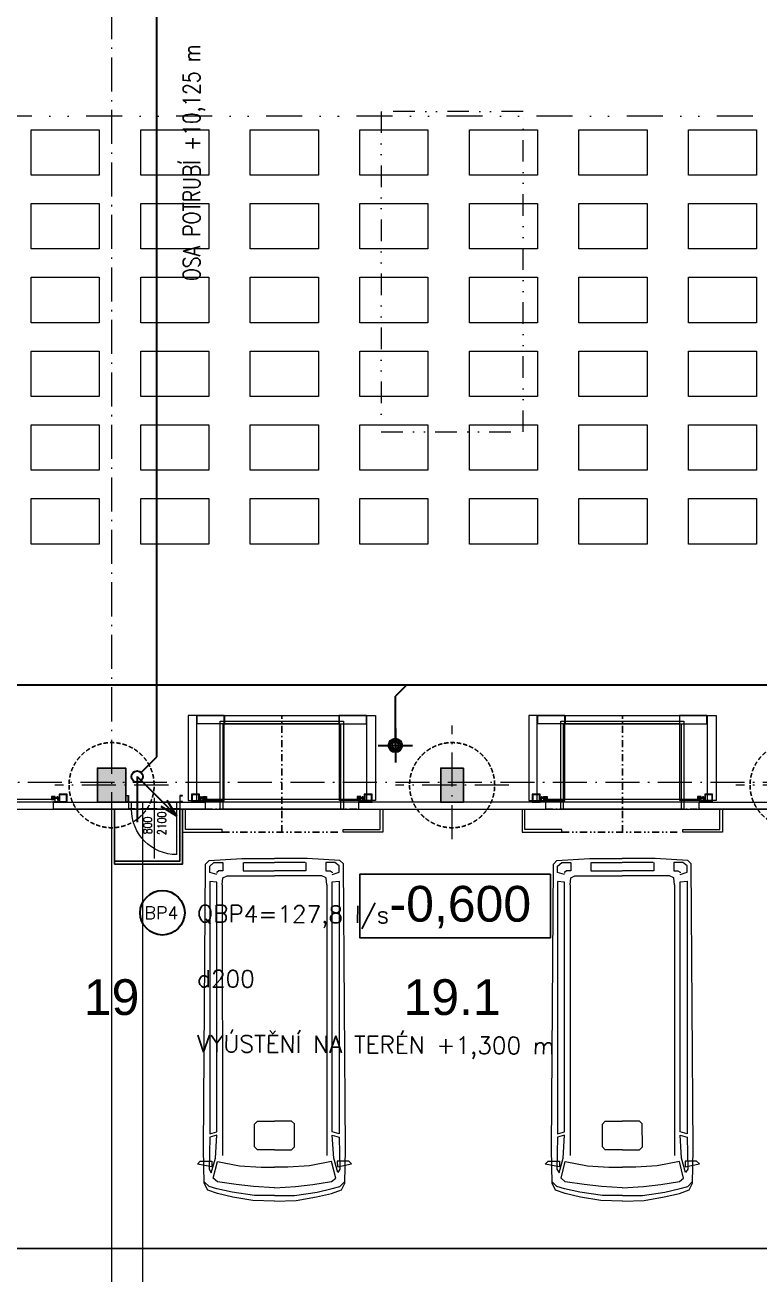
# Model space of a CAD drawing. Header units: millimetres. Extents: x 325046 to 1268204, y 1875583 to 2761998.
# Drawn here: x 920553 to 933486, y 2462227 to 2484240 of the extents above; entities that cross this region are included whole.
import ezdxf
from ezdxf.enums import TextEntityAlignment as Align

# ---------------------------------------------------------------- set-up
doc = ezdxf.new("R2010")
doc.units = ezdxf.units.MM
doc.header["$LTSCALE"] = 100
doc.header["$PDMODE"] = 65
for name, pattern in [('$AUDIT_BAD_LTYPE1', [0]), ('ACAD_ISO05W100', [33, 24, -3, 0, -3, 0, -3]), ('ACAD_ISO10W100', [18.5, 12, -3, 0.5, -3]), ('CONTINOUS', [0]), ('DASHDOT', [1, 0.5, -0.25, 0, -0.25]), ('DASHED', [0.75, 0.5, -0.25]), ('DIVIDE', [31.75, 12.7, -6.35, 0, -6.35, 0, -6.35]), ('SO02_F11anp01$0${ Leader Line}', [0])]:
    doc.linetypes.add(name, pattern=pattern)
for name, color, linetype, lineweight, true_color in [('Auta', 252, 'Continuous', 5, 0x696969), ('DVEŘE - POPIS', 7, 'Continuous', 5, 0x008a22), ('GATE', 7, 'Continuous', 9, 0x002eb8), ('Korabek-bezp_vtoky_text', 7, 'CONTINOUS', 0, 0x6b50af), ('Korabek-bezp_vtoky_trasy', 7, 'CONTINOUS', 30, 0x9d626f), ('Korabek-trasy', 7, 'Continuous', 30, 0x7478c3), ('Korabek-vpuste', 7, 'Continuous', 30, 0x6f7ceb), ('Manipulační - obrys - 1. etapa', 7, 'Continuous', 13, 0x1a63a8), ('OCELOVÉ KONSTRUKCE', 7, 'Continuous', 13, 0x2865c8), ('otvory', 7, 'Continuous', 20, 0xb30000), ('Parkování - členění - 2. etapa', 7, 'Continuous', 9, 0x4f4fb0), ('Světlíky', 7, 'DIVIDE', 15, 0xf81696), ('TECH - Zóny', 7, 'DIVIDE', 15, 0x33843e)]:
    doc.layers.add(name, color=color, linetype=linetype, lineweight=lineweight, true_color=true_color)
for name, color, linetype in [('Kóty osové', 5, 'Continuous'), ('NRŘ', 6, 'DIVIDE'), ('TENKÁ', 7, 'Continuous'), ('ŽB- SLOUPY', 3, 'Continuous')]:
    doc.layers.add(name, color=color, linetype=linetype)
for name, color, linetype, lineweight in [('Objekty - osy', 5, 'ACAD_ISO10W100', 20), ('OBVODOVÝ PLÁŠŤ', 2, 'Continuous', 9), ('PŘEDĚL', 8, 'Continuous', 5), ('TECH - Palety', 34, 'Continuous', 9), ('ŽB - Šraf-prefa', 253, 'Continuous', 13)]:
    doc.layers.add(name, color=color, linetype=linetype, lineweight=lineweight)
for name, color, linetype, true_color in [('Popis OS', 7, 'Continuous', 0xbd0a5d), ('Příprava na dock', 7, 'Continuous', 0x616161), ('VÝŠKOVÉ KOTY', 7, 'Continuous', 0xf90b4b)]:
    doc.layers.add(name, color=color, linetype=linetype, true_color=true_color)
doc.styles.add('ARIL-TENKÝ', font='arial.ttf')
doc.styles.add('FSIMPLEX', font='simplex.shx')
doc.styles.add('ROMANS', font='romans.shx', dxfattribs={"width": 0.8})
doc.dimstyles.new('400', dxfattribs={"dimscale": 400, "dimtxt": 2.5, "dimasz": 2, "dimexe": 1, "dimexo": 12, "dimgap": 1, "dimtad": 1, "dimdec": 0, "dimzin": 0, "dimdsep": 46, "dimtxsty": 'ARIL-TENKÝ', "dimblk": 'ARCHTICK', "dimcen": 4, "dimdle": 1, "dimclrd": 256, "dimclre": 256, "dimclrt": 7, "dimadec": 0, "dimazin": 0, "dimtfac": 1, "dimtdec": 0, "dimtix": 1, "dimtofl": 0, "dimtmove": 0, "dimatfit": 0, "dimldrblk": 'OBLIQUE', "dimfxl": 1, "dimtolj": 1, "dimtzin": 0, "dimlwd": -1, "dimlwe": -1, "dimarcsym": 0})

# ---------------------------------------------------------------- blocks, each defined once
blk = doc.blocks.new('H1 PU')
at = {"layer": 'Příprava na dock', "linetype": 'DASHED', "ltscale": 1.5}
blk.add_circle((1537736, -4876565), 750, dxfattribs=at)
blk = doc.blocks.new('vpust_tučně')
at = {"layer": 'Korabek-vpuste'}
for p, q in [((53.146, 90.671), (53.146, 91.171)), ((52.896, 90.921), (53.396, 90.921))]:
    blk.add_line(p, q, dxfattribs=at)
for radius in [0.1, 0.075, 0.05]:
    blk.add_circle((53.146, 90.921), radius, dxfattribs=at)
blk = doc.blocks.new('A$C73023567')
at = {"layer": 'Korabek-bezp_vtoky_text', "lineweight": 30}
blk.add_circle((217170.8, 2546.4), 392.2, dxfattribs=at)
at = {"layer": 'Korabek-bezp_vtoky_trasy'}
for p, q in [((217075, 5295.8), (217074.8, 26276)), ((216795.6, 5016.4), (217075, 5295.8)), ((216724.8, 4945.6), (217422.1, 4248.2)), ((216724.8, 4945.6), (216724.8, 4145.6)), ((217422.1, 4248.2), (217147.5, 4418.9)), ((217422.1, 4248.2), (217251.4, 4522.8))]:
    blk.add_line(p, q, dxfattribs=at)
blk.add_circle((216725, 4945.6), 100, dxfattribs=at)
at = {"layer": 'Korabek-trasy'}
for p, q in [((205475.3, 6565.6), (251274.7, 6565.6)), ((221475.3, 6565.6), (221275, 6365.2)), ((221275, 5495.6), (221275, 6365.2))]:
    blk.add_line(p, q, dxfattribs=at)
at = {"layer": 'Korabek-vpuste', "xscale": 1200, "yscale": 1200, "zscale": 1200, "rotation": 269.9999999927888}
blk.add_blockref('vpust_tučně', (112169.4, 69270.4), dxfattribs=at)
at = {"layer": 'Korabek-bezp_vtoky_text', "style": 'ROMANS'}
for s, height, p in [('BP4', 225, (216853.7, 2547.3)), ('QBP4=127,8 l/s', 300, (217781.9, 2533.7)), ('d200', 300, (217781.9, 1387.4)), ('VYÚSTĚNÍ NA TERÉN +1,300 m', 300, (217781.9, 241.2))]:
    blk.add_text(s, height=height, rotation=359.6526, dxfattribs=at).set_placement(p, align=Align.MIDDLE_LEFT)
at = {"layer": 'Korabek-bezp_vtoky_text', "insert": (217925.9, 13680.3), "char_height": 300, "width": 28411.347, "attachment_point": 7, "rotation": 90, "style": 'ROMANS'}
blk.add_mtext('OSA POTRUBÍ +10,125 m', dxfattribs=at)
blk = doc.blocks.new('A$C7DC35752')
at = {"layer": 'OCELOVÉ KONSTRUKCE', "flags": 128}
blk.add_lwpolyline([(0, 140), (0, 0), (140, 0), (140, 140), (0, 140)], dxfattribs=at)
blk.add_lwpolyline([(10, 130), (10, 10), (130, 10), (130, 130)], close=True, dxfattribs=at)
blk = doc.blocks.new('A$C419B216D')
at = {"layer": 'Auta'}
for p, q in [((439, 464), (438, 5234)), ((2279, 466), (2278, 5236))]:
    blk.add_line(p, q, dxfattribs=at)
for points in [[(1358, 6040), (976, 6028), (621, 5966), (352, 5905), (181, 5844), (120, 5721), (108, 5122), (146, 97), (207, 36), (782, 0), (1359, 0)], [(1358, 6040), (1740, 6028), (2094, 5968), (2363, 5907), (2535, 5846), (2596, 5723), (2608, 5124), (2573, 99), (2512, 38), (1937, 1), (1359, 0)], [(1358, 5939), (1006, 5939), (609, 5881), (340, 5819), (206, 5783), (120, 5697)], [(1355, 5808), (988, 5783), (683, 5746), (353, 5697), (279, 5636), (353, 5343), (744, 5416), (1123, 5441), (1358, 5441)], [(1358, 5939), (1710, 5940), (2107, 5882), (2376, 5821), (2510, 5784), (2596, 5699)], [(1361, 5808), (1728, 5784), (2033, 5747), (2364, 5699), (2437, 5638), (2364, 5344), (1973, 5417), (1594, 5441), (1358, 5441)], [(243, 5538), (316, 5281), (341, 4878), (219, 4915), (206, 5477), (243, 5538)], [(2474, 5540), (2401, 5283), (2376, 4880), (2499, 4916), (2510, 5479), (2474, 5540)], [(251, 5435), (0, 5385), (50, 5335), (252, 5335), (251, 5435)], [(2465, 5437), (2717, 5387), (2666, 5337), (2465, 5336), (2465, 5437)], [(1358, 5134), (1107, 5134), (1057, 5134), (1006, 5084), (1007, 4681), (1057, 4631), (1107, 4631), (1359, 4631)], [(1358, 5134), (1610, 5135), (1660, 5135), (1711, 5084), (1711, 4682), (1661, 4632), (1610, 4632), (1359, 4631)], [(219, 4853), (341, 4817), (341, 415), (219, 403), (219, 4853)], [(2499, 4855), (2376, 4818), (2377, 417), (2499, 405), (2499, 4855)], [(439, 464), (451, 342), (525, 305), (1359, 306)], [(2279, 466), (2267, 343), (2193, 307), (1359, 306)], [(341, 281), (219, 244), (219, 134), (293, 73), (354, 73), (452, 73), (452, 220), (378, 220), (341, 244), (341, 256)], [(806, 73), (806, 220), (1356, 221)], [(1912, 74), (1912, 221), (1362, 221)], [(2377, 282), (2499, 246), (2499, 136), (2426, 75), (2365, 75), (2267, 74), (2267, 221), (2340, 221), (2377, 246), (2377, 258)], [(818, 73), (1359, 74)], [(1900, 74), (1359, 74)]]:
    blk.add_lwpolyline(points, dxfattribs=at)
blk = doc.blocks.new('A$C5F711971')
at = {"layer": 'Auta'}
for p, q in [((3.321, 15.004), (3.487, 15.807)), ((5.123, 14.632), (5.289, 15.436)), ((3.128, 14.495), (3.006, 13.903)), ((3.049, 14.357), (3.059, 14.406)), ((3.492, 14.265), (3.049, 14.357)), ((3.059, 14.406), (3.502, 14.315)), ((3.522, 14.413), (3.128, 14.495)), ((3.401, 13.822), (3.522, 14.413)), ((3.56, 14.482), (3.415, 13.774)), ((3.502, 14.315), (3.492, 14.265)), ((3.67, 14.383), (3.63, 14.186)), ((3.67, 14.383), (4.114, 14.291)), ((3.63, 14.186), (4.073, 14.094)), ((4.517, 14.003), (4.073, 14.094)), ((4.557, 14.2), (4.114, 14.291)), ((4.557, 14.2), (4.517, 14.003)), ((4.583, 13.578), (4.705, 14.17)), ((4.705, 14.17), (5.099, 14.088)), ((5.099, 14.088), (4.977, 13.497)), ((2.977, 14.012), (2.988, 14.061)), ((3.421, 13.921), (2.977, 14.012)), ((2.988, 14.061), (3.431, 13.97)), ((3.006, 13.903), (3.401, 13.822)), ((4.685, 14.071), (4.674, 14.022)), ((4.674, 14.022), (5.118, 13.93)), ((5.128, 13.98), (4.685, 14.071)), ((5.118, 13.93), (5.128, 13.98)), ((4.603, 13.677), (5.047, 13.586)), ((5.057, 13.635), (4.614, 13.726)), ((4.977, 13.497), (4.583, 13.578)), ((5.047, 13.586), (5.057, 13.635)), ((2.12, 10.85), (3.352, 10.596)), ((4.584, 10.342), (3.352, 10.596)), ((1.491, 7.795), (2.723, 7.541)), ((3.955, 7.287), (2.723, 7.541)), ((0.861, 4.74), (2.093, 4.486)), ((3.325, 4.233), (2.093, 4.486))]:
    blk.add_line(p, q, dxfattribs=at)
for points in [[(4.55, 16.41), (4.174, 16.476), (3.814, 16.487), (3.538, 16.482), (3.358, 16.456), (3.274, 16.349), (3.141, 15.765), (2.96, 14.704), (3.007, 14.631), (3.563, 14.479), (4.128, 14.363)], [(4.53, 16.312), (4.185, 16.383), (3.785, 16.406), (3.509, 16.4), (3.37, 16.392), (3.269, 16.325)], [(4.55, 16.41), (4.922, 16.321), (5.257, 16.19), (5.508, 16.076), (5.663, 15.981), (5.698, 15.849), (5.59, 15.26), (5.336, 14.214), (5.264, 14.166), (4.694, 14.246), (4.128, 14.363)], [(4.53, 16.312), (4.875, 16.241), (5.252, 16.104), (5.503, 15.99), (5.627, 15.927), (5.694, 15.825)], [(3.357, 16.145), (3.377, 15.878), (3.319, 15.478), (3.207, 15.539), (3.308, 16.092), (3.357, 16.145)], [(4.501, 16.184), (4.136, 16.234), (3.83, 16.259), (3.496, 16.278), (3.412, 16.233), (3.425, 15.931), (3.823, 15.924), (4.199, 15.871), (4.429, 15.824)], [(4.506, 16.182), (4.861, 16.084), (5.153, 15.987), (5.466, 15.872), (5.526, 15.798), (5.394, 15.525), (5.026, 15.676), (4.66, 15.776), (4.429, 15.824)], [(3.344, 16.042), (3.088, 16.044), (3.127, 15.984), (3.324, 15.944), (3.344, 16.042)], [(5.542, 15.694), (5.418, 15.458), (5.313, 15.068), (5.44, 15.079), (5.565, 15.627), (5.542, 15.694)], [(3.194, 15.479), (3.307, 15.418), (3.216, 14.975), (3.093, 14.988), (3.194, 15.479)], [(4.368, 15.523), (4.121, 15.574), (4.072, 15.584), (4.012, 15.545), (3.931, 15.151), (3.97, 15.091), (4.02, 15.081), (4.266, 15.031)], [(4.368, 15.523), (4.614, 15.473), (4.663, 15.462), (4.702, 15.403), (4.621, 15.009), (4.562, 14.97), (4.512, 14.98), (4.266, 15.031)], [(5.512, 15.596), (5.749, 15.496), (5.689, 15.456), (5.492, 15.497), (5.512, 15.596)], [(3.321, 15.004), (3.308, 14.881), (3.373, 14.831), (4.19, 14.662)], [(5.428, 15.019), (5.3, 15.008), (5.209, 14.565), (5.326, 14.528), (5.428, 15.019)], [(3.188, 14.844), (3.061, 14.832), (3.039, 14.725), (3.099, 14.65), (3.158, 14.638), (3.254, 14.618), (3.284, 14.762), (3.212, 14.776), (3.181, 14.808), (3.183, 14.82)], [(3.601, 14.546), (3.631, 14.69), (4.17, 14.579)], [(3.613, 14.544), (4.143, 14.435)], [(4.685, 14.323), (4.715, 14.467), (4.176, 14.578)], [(5.123, 14.632), (5.086, 14.515), (5.007, 14.494), (4.19, 14.662)], [(4.673, 14.326), (4.143, 14.435)], [(5.182, 14.433), (5.294, 14.372), (5.272, 14.265), (5.188, 14.219), (5.128, 14.232), (5.032, 14.252), (5.062, 14.395), (5.134, 14.38), (5.175, 14.397), (5.177, 14.409)], [(3.982, 13.651), (2.75, 13.905), (0, 0.508), (1.232, 0.254)], [(3.961, 13.552), (2.828, 13.786), (0.119, 0.586), (1.252, 0.352)], [(3.982, 13.651), (5.213, 13.397), (2.464, 0), (1.232, 0.254)], [(3.961, 13.552), (5.095, 13.319), (2.385, 0.119), (1.252, 0.352)]]:
    blk.add_lwpolyline(points, dxfattribs=at)
blk = doc.blocks.new('A$C364165CE')
at = {"layer": 'otvory', "linetype": 'ACAD_ISO05W100', "ltscale": 0.12}
for p, q in [((0, 995), (900, 995)), ((0, 875), (900, 875))]:
    blk.add_line(p, q, dxfattribs=at)
at = {"layer": 'otvory'}
for p, q in [((50, 70), (50, 995)), ((850, 870), (850, 995))]:
    blk.add_line(p, q, dxfattribs=at)
at = {"layer": 'otvory', "ltscale": 2, "transparency": 33554687}
blk.add_line((450, 1074), (450, 0), dxfattribs=at)
blk.add_arc((50, 870), 800, 270, 0, dxfattribs=at)
blk = doc.blocks.new('EU_paleta')
at = {"color": 0}
for p, q in [((0, 0), (0, 47.24)), ((0, 47.24), (31.5, 47.24)), ((31.5, 47.24), (31.5, 0)), ((31.5, 0), (0, 0))]:
    blk.add_line(p, q, dxfattribs=at)
blk = doc.blocks.new('_ARCHTICK')
at = {"color": 0, "linetype": 'ByBlock', "const_width": 0.15}
blk.add_lwpolyline([(-0.5, -0.5), (0.5, 0.5)], dxfattribs=at)
blk = doc.blocks.new('*D1557')
at = {"layer": 'Defpoints', "color": 0, "transparency": 16777216}
for p in [(705684, 2470423), (1018474, 2470423), (705684, 2462680)]:
    blk.add_point(p, dxfattribs=at)
at = {"layer": 'Kóty osové', "transparency": 16777216}
for p, q in [((705684, 2465623), (705684, 2462280)), ((1018474, 2465623), (1018474, 2462280)), ((1018874, 2462680), (705284, 2462680))]:
    blk.add_line(p, q, dxfattribs=at)
at = {"layer": 'Kóty osové', "transparency": 16777216, "xscale": 800, "yscale": 800, "zscale": 800, "rotation": 180}
blk.add_blockref('_ARCHTICK', (705684, 2462680), dxfattribs=at)
at = {"layer": 'Kóty osové', "transparency": 16777216, "xscale": 800, "yscale": 800, "zscale": 800}
blk.add_blockref('_ARCHTICK', (1018474, 2462680), dxfattribs=at)
at = {"layer": 'Kóty osové', "color": 7, "transparency": 16777216, "insert": (862079, 2463591), "char_height": 1000, "attachment_point": 5, "style": 'ARIL-TENKÝ'}
blk.add_mtext('\\A1;312790', dxfattribs=at)
blk = doc.blocks.new('_Oblique')
at = {"color": 0, "lineweight": -2}
blk.add_line((-0.5, -0.5), (0.5, 0.5), dxfattribs=at)

msp = doc.modelspace()

# ---------------------------------------------------------------- hatches: boundary and pattern name
at = {"layer": 'ŽB - Šraf-prefa'}
h = msp.add_hatch(color=256, dxfattribs=at)
h.dxf.hatch_style = 1
h.paths.add_polyline_path([(921828.7, 2470542.7), (922328.7, 2470542.7), (922328.7, 2471142.7), (921828.7, 2471142.7)])
h = msp.add_hatch(color=256, dxfattribs=at)
h.dxf.hatch_style = 1
h.paths.add_polyline_path([(928278.7, 2471142.7), (927878.7, 2471142.7), (927878.7, 2470542.7), (928278.7, 2470542.7)])

# ---------------------------------------------------------------- linework, layer by layer
at = {"layer": 'GATE'}
for p, q in [((923578.7, 2470572.7), (923578.7, 2472072.7)), ((926578.7, 2470572.7), (926578.7, 2472072.7)), ((929578.7, 2470572.7), (929578.7, 2472072.7)), ((932578.7, 2470572.7), (932578.7, 2472072.7))]:
    msp.add_line(p, q, dxfattribs=at)
for points in [[(923428.7, 2470572.6), (923428.7, 2470572.6), (924063.7, 2470572.7), (924063.7, 2472072.7), (924063.7, 2472072.7), (923428.7, 2472072.8), (923428.7, 2472072.8), (923428.7, 2472072.8), (923428.7, 2470572.7), (923428.7, 2470572.6), (923428.7, 2470572.6), (923428.7, 2470572.6)], [(924073.7, 2471922.8), (923588.7, 2471922.8), (923588.7, 2472072.7), (924073.7, 2472072.7)], [(924073.7, 2472072.7), (926083.7, 2472072.7), (926083.7, 2471922.8), (924073.7, 2471922.8), (924073.7, 2472072.7)], [(926080.2, 2471922.8), (926568.7, 2471922.8), (926568.7, 2472072.7), (926083.7, 2472072.7)], [(926728.7, 2472072.7), (926728.7, 2472072.7), (926728.7, 2472072.7), (926728.7, 2472072.7), (926728.7, 2470572.7), (926728.7, 2470572.7), (926728.7, 2470572.7), (926728.7, 2470572.7), (926728.7, 2470572.7), (926093.7, 2470572.7), (926093.7, 2472072.7), (926728.7, 2472072.7)], [(929428.7, 2470572.6), (929428.7, 2470572.6), (930063.7, 2470572.7), (930063.7, 2472072.7), (930063.7, 2472072.7), (929428.7, 2472072.8), (929428.7, 2472072.8), (929428.7, 2472072.8), (929428.7, 2470572.7), (929428.7, 2470572.6), (929428.7, 2470572.6), (929428.7, 2470572.6)], [(930073.7, 2471922.8), (929588.7, 2471922.8), (929588.7, 2472072.7), (930073.7, 2472072.7)], [(930073.7, 2472072.7), (932083.7, 2472072.7), (932083.7, 2471922.8), (930073.7, 2471922.8), (930073.7, 2472072.7)], [(932080.2, 2471922.8), (932568.7, 2471922.8), (932568.7, 2472072.7), (932083.7, 2472072.7)], [(932728.7, 2472072.7), (932728.7, 2472072.7), (932728.7, 2472072.7), (932728.7, 2472072.7), (932728.7, 2470572.7), (932728.7, 2470572.7), (932728.7, 2470572.7), (932728.7, 2470572.7), (932728.7, 2470572.7), (932093.7, 2470572.7), (932093.7, 2472072.7), (932728.7, 2472072.7)]]:
    msp.add_lwpolyline(points, dxfattribs=at)
at = {"layer": 'GATE', "linetype": 'Continuous'}
for points in [[(926163.3, 2471972.8), (926163.3, 2470422.7), (923993.3, 2470422.7), (923993.3, 2471972.8)], [(932163.3, 2471972.8), (932163.3, 2470422.7), (929993.3, 2470422.7), (929993.3, 2471972.8)]]:
    msp.add_lwpolyline(points, close=True, dxfattribs=at)
for points in [[(924043.3, 2470422.7), (924043.3, 2471922.8), (926113.3, 2471922.8), (926113.3, 2470422.7)], [(930043.3, 2470422.7), (930043.3, 2471922.8), (932113.3, 2471922.8), (932113.3, 2470422.7)], [(923328.6, 2470422.7), (923328.6, 2470012.7), (924029.1, 2470012.7), (924029.1, 2470062.7), (923378.6, 2470062.7), (923378.6, 2470422.7)], [(926859.6, 2470422.7), (926859.6, 2470012.7), (926159.1, 2470012.7), (926159.1, 2470062.7), (926809.6, 2470062.7), (926809.6, 2470422.7)], [(929312.8, 2470422.7), (929312.8, 2470012.7), (930013.3, 2470012.7), (930013.3, 2470062.7), (929362.8, 2470062.7), (929362.8, 2470422.7)], [(932843.8, 2470422.7), (932843.8, 2470012.7), (932143.3, 2470012.7), (932143.3, 2470062.7), (932793.8, 2470062.7), (932793.8, 2470422.7)]]:
    msp.add_lwpolyline(points, dxfattribs=at)
at = {"layer": 'Manipulační - obrys - 1. etapa'}
msp.add_lwpolyline([(1078473.7, 2536304.3), (1020165.4, 2469009.6), (1008323.1, 2455342.1, -0.2227545), (1001625.4, 2452363.4), (995702.1, 2452358.5), (995702.1, 2449363.8), (830802.7, 2449363.2, -0.1831287), (804292.9, 2459409.4, 0.3789665), (775131.9, 2459409.3, -0.1831282), (748622.2, 2449362.9), (705683.7, 2449362.8), (705683.7, 2470422.7), (1018473.7, 2470422.7), (1018513.7, 2494382.7), (1018473.7, 2542472.7), (1018473.7, 2542472.7), (1018473.7, 2542472.7), (1018473.7, 2542472.7), (1018578.7, 2542472.7)], format="xyb", dxfattribs=at)
at = {"layer": 'NRŘ', "ltscale": 0.1}
for p, q in [((923728.7, 2470422.7), (926428.7, 2470422.7)), ((929728.7, 2470422.7), (932428.7, 2470422.7)), ((924029.1, 2470012.7), (926159.1, 2470012.7)), ((930013.3, 2470012.7), (932143.3, 2470012.7))]:
    msp.add_line(p, q, dxfattribs=at)
at = {"layer": 'Objekty - osy', "ltscale": 0.5}
for points in [[(922078.7, 2591892.7), (922078.7, 2469892.7)], [(928078.7, 2469892.7), (928078.7, 2471892.7)], [(705078.7, 2470892.7), (1019078.7, 2470892.7)], [(923078.7, 2470842.7), (921078.7, 2470842.7)], [(929078.7, 2470842.7), (927078.7, 2470842.7)], [(935078.7, 2470842.7), (933078.7, 2470842.7)]]:
    msp.add_lwpolyline(points, dxfattribs=at)
at = {"layer": 'OBVODOVÝ PLÁŠŤ', "ltscale": 100}
for p, q in [((922378.7, 2470542.8), (922378.7, 2470422.8)), ((923278.7, 2470542.8), (923278.7, 2470422.8)), ((932428.7, 2470422.7), (932428.7, 2470542.7))]:
    msp.add_line(p, q, dxfattribs=at)
at = {"layer": 'OBVODOVÝ PLÁŠŤ'}
for p, q in [((923688.7, 2470542.7), (923688.7, 2470542.7)), ((926493.7, 2470542.7), (926493.7, 2470542.7)), ((929678.7, 2470542.7), (929678.7, 2470542.7)), ((932493.7, 2470542.7), (932493.7, 2470542.7))]:
    msp.add_line(p, q, dxfattribs=at)
for points in [[(921053.7, 2470542.7), (923728.7, 2470542.7), (923728.7, 2470422.7), (921053.7, 2470422.7), (921053.7, 2470542.7)], [(929728.7, 2470542.7), (926428.7, 2470542.7), (926428.7, 2470422.7), (929728.7, 2470422.7), (929728.7, 2470542.7)], [(932428.7, 2470542.7), (935728.7, 2470542.7)], [(935728.7, 2470422.7), (932428.7, 2470422.7)]]:
    msp.add_lwpolyline(points, dxfattribs=at)
at = {"layer": 'OCELOVÉ KONSTRUKCE', "flags": 128}
for points in [[(922328.6, 2470662.8), (922378.6, 2470662.8), (922378.6, 2470542.8), (922328.6, 2470542.8), (922328.6, 2470552.8), (922368.6, 2470552.8), (922368.6, 2470652.8), (922328.6, 2470652.8), (922328.6, 2470662.8)], [(923328.6, 2470662.8), (923278.6, 2470662.8), (923278.6, 2470542.8), (923328.6, 2470542.8), (923328.6, 2470552.8), (923288.6, 2470552.8), (923288.6, 2470652.8), (923328.6, 2470652.8), (923328.6, 2470662.8)]]:
    msp.add_lwpolyline(points, dxfattribs=at)
at = {"layer": 'otvory'}
for points in [[(921083.2, 2470547.7), (921083.2, 2470587.7), (917014.1, 2470587.7), (917014.1, 2470547.7), (921083.2, 2470547.7)], [(926468.2, 2470547.7), (926468.2, 2470587.7), (923689.1, 2470587.7), (923689.1, 2470547.7), (926468.2, 2470547.7)], [(932468.2, 2470547.7), (932468.2, 2470587.7), (929689.1, 2470587.7), (929689.1, 2470547.7), (932468.2, 2470547.7)]]:
    msp.add_lwpolyline(points, dxfattribs=at)
at = {"layer": 'Parkování - členění - 2. etapa'}
msp.add_lwpolyline([(922078.7, 2470542.8), (922078.2, 2458542.8, 1.2872633), (922628.2, 2458542.7), (922628.7, 2470542.7), (922078.7, 2470542.8)], format="xyb", dxfattribs=at)
at = {"layer": 'PŘEDĚL'}
for p, q in [((923643.9, 2470555.3), (923643.9, 2470550.5)), ((923643.9, 2470550.5), (923658.2, 2470550.5)), ((923645.6, 2470556.5), (923656.5, 2470556.5)), ((923647.3, 2470555.3), (923647.3, 2470550.5)), ((923648.7, 2470540.7), (923648.7, 2470563.8)), ((923648.7, 2470563.8), (923653.3, 2470563.8)), ((923653.3, 2470540.7), (923653.3, 2470563.8)), ((923654.8, 2470555.3), (923654.8, 2470550.5)), ((923656.5, 2470550.5), (923654.8, 2470550.5)), ((923658.2, 2470555.3), (923658.2, 2470550.5)), ((926491.8, 2470555.3), (926491.8, 2470550.5)), ((926491.8, 2470550.5), (926506, 2470550.5)), ((926493.5, 2470556.5), (926504.3, 2470556.5)), ((926495.2, 2470555.3), (926495.2, 2470550.5)), ((926496.5, 2470540.7), (926496.5, 2470563.8)), ((926496.5, 2470563.8), (926501.2, 2470563.8)), ((926501.2, 2470540.7), (926501.2, 2470563.8)), ((926502.7, 2470555.3), (926502.7, 2470550.5)), ((926504.3, 2470550.5), (926502.7, 2470550.5)), ((926506, 2470555.3), (926506, 2470550.5)), ((929643.9, 2470555.3), (929643.9, 2470550.5)), ((929643.9, 2470550.5), (929658.2, 2470550.5)), ((929645.6, 2470556.5), (929656.5, 2470556.5)), ((929647.3, 2470555.3), (929647.3, 2470550.5)), ((929648.7, 2470540.7), (929648.7, 2470563.8)), ((929648.7, 2470563.8), (929653.3, 2470563.8)), ((929653.3, 2470540.7), (929653.3, 2470563.8)), ((929654.8, 2470555.3), (929654.8, 2470550.5)), ((929656.5, 2470550.5), (929654.8, 2470550.5)), ((929658.2, 2470555.3), (929658.2, 2470550.5)), ((932491.8, 2470555.3), (932491.8, 2470550.5)), ((932491.8, 2470550.5), (932506, 2470550.5)), ((932493.5, 2470556.5), (932504.3, 2470556.5)), ((932495.2, 2470555.3), (932495.2, 2470550.5)), ((932496.5, 2470540.7), (932496.5, 2470563.8)), ((932496.5, 2470563.8), (932501.2, 2470563.8)), ((932501.2, 2470540.7), (932501.2, 2470563.8)), ((932502.7, 2470555.3), (932502.7, 2470550.5)), ((932504.3, 2470550.5), (932502.7, 2470550.5)), ((932506, 2470555.3), (932506, 2470550.5))]:
    msp.add_line(p, q, dxfattribs=at)
for points in [[(921083.2, 2470587.7), (921083.2, 2470644.3), (921019.1, 2470644.3), (921019.1, 2470587.7)], [(921120.2, 2470614.3), (921120.2, 2470622.1), (921019.1, 2470622.1), (921019.1, 2470614.3)], [(923641.4, 2470549.9), (923641.4, 2470547.9), (923660.6, 2470547.9), (923660.6, 2470549.9)], [(923662.1, 2470614.9), (923662.1, 2470622.7), (923752.2, 2470622.7), (923752.2, 2470614.9)], [(923689.1, 2470587.7), (923689.1, 2470644.3), (923753.2, 2470644.3), (923753.2, 2470587.7)], [(926468.2, 2470587.7), (926468.2, 2470644.3), (926404.1, 2470644.3), (926404.1, 2470587.7)], [(926495.2, 2470614.5), (926495.2, 2470622.4), (926404.1, 2470622.4), (926404.1, 2470614.5)], [(926489.3, 2470549.9), (926489.3, 2470547.9), (926508.5, 2470547.9), (926508.5, 2470549.9)], [(929641.4, 2470549.9), (929641.4, 2470547.9), (929660.6, 2470547.9), (929660.6, 2470549.9)], [(929662.1, 2470614.9), (929662.1, 2470622.7), (929752.2, 2470622.7), (929752.2, 2470614.9)], [(929689.1, 2470587.7), (929689.1, 2470644.3), (929753.2, 2470644.3), (929753.2, 2470587.7)], [(932468.2, 2470587.7), (932468.2, 2470644.3), (932404.1, 2470644.3), (932404.1, 2470587.7)], [(932495.2, 2470614.5), (932495.2, 2470622.4), (932404.1, 2470622.4), (932404.1, 2470614.5)], [(932489.3, 2470549.9), (932489.3, 2470547.9), (932508.5, 2470547.9), (932508.5, 2470549.9)]]:
    msp.add_lwpolyline(points, close=True, dxfattribs=at)
for points in [[(921053.7, 2470542.7), (921153.7, 2470542.7), (921153.7, 2470612.7), (921148.7, 2470612.7), (921148.7, 2470547.7), (921053.7, 2470547.7), (921053.7, 2470542.7)], [(921148.7, 2470612.7), (921132.9, 2470640), (921120.7, 2470640), (921116.6, 2470634.4), (921119.1, 2470632.6), (921122.2, 2470637), (921131.1, 2470637), (921145.7, 2470611.9), (921145.7, 2470586.9), (921120.7, 2470586.9), (921120.7, 2470583.9), (921148.7, 2470583.9)], [(923728.7, 2470542.7), (923628.7, 2470542.7), (923628.7, 2470612.7), (923633.7, 2470612.7), (923633.7, 2470547.7), (923728.7, 2470547.7), (923728.7, 2470542.7)], [(923633.7, 2470612.7), (923649.4, 2470640), (923661.6, 2470640), (923665.7, 2470634.4), (923663.3, 2470632.6), (923660.1, 2470637), (923651.2, 2470637), (923636.7, 2470611.9), (923636.7, 2470586.9), (923661.7, 2470586.9), (923661.7, 2470583.9), (923633.7, 2470583.9)], [(926428.7, 2470542.7), (926528.7, 2470542.7), (926528.7, 2470612.7), (926523.7, 2470612.7), (926523.7, 2470547.7), (926428.7, 2470547.7), (926428.7, 2470542.7)], [(926523.7, 2470612.7), (926507.9, 2470640), (926495.7, 2470640), (926491.6, 2470634.4), (926494.1, 2470632.6), (926497.2, 2470637), (926506.1, 2470637), (926520.7, 2470611.9), (926520.7, 2470586.9), (926495.7, 2470586.9), (926495.7, 2470583.9), (926523.7, 2470583.9)], [(929728.7, 2470542.7), (929628.7, 2470542.7), (929628.7, 2470612.7), (929633.7, 2470612.7), (929633.7, 2470547.7), (929728.7, 2470547.7), (929728.7, 2470542.7)], [(929633.7, 2470612.7), (929649.4, 2470640), (929661.6, 2470640), (929665.7, 2470634.4), (929663.3, 2470632.6), (929660.1, 2470637), (929651.2, 2470637), (929636.7, 2470611.9), (929636.7, 2470586.9), (929661.7, 2470586.9), (929661.7, 2470583.9), (929633.7, 2470583.9)], [(932428.7, 2470542.7), (932528.7, 2470542.7), (932528.7, 2470612.7), (932523.7, 2470612.7), (932523.7, 2470547.7), (932428.7, 2470547.7), (932428.7, 2470542.7)], [(932523.7, 2470612.7), (932507.9, 2470640), (932495.7, 2470640), (932491.6, 2470634.4), (932494.1, 2470632.6), (932497.2, 2470637), (932506.1, 2470637), (932520.7, 2470611.9), (932520.7, 2470586.9), (932495.7, 2470586.9), (932495.7, 2470583.9), (932523.7, 2470583.9)]]:
    msp.add_lwpolyline(points, dxfattribs=at)
for points in [[(921133.5, 2470605.9), (921133.5, 2470629.9, 0.4142136), (921128.5, 2470634.9), (921125.2, 2470634.9, 0.4142136), (921120.2, 2470629.9), (921120.2, 2470605.9, 0.4142136), (921125.2, 2470600.9), (921128.5, 2470600.9, 0.4142136)], [(923648.9, 2470605.9), (923648.9, 2470629.9, -0.4142136), (923653.9, 2470634.9), (923657.1, 2470634.9, -0.4142136), (923662.1, 2470629.9), (923662.1, 2470605.9, -0.4142136), (923657.1, 2470600.9), (923653.9, 2470600.9, -0.4142136)], [(926508.5, 2470605.9), (926508.5, 2470629.9, 0.4142136), (926503.5, 2470634.9), (926500.2, 2470634.9, 0.4142136), (926495.2, 2470629.9), (926495.2, 2470605.9, 0.4142136), (926500.2, 2470600.9), (926503.5, 2470600.9, 0.4142136)], [(929648.9, 2470605.9), (929648.9, 2470629.9, -0.4142136), (929653.9, 2470634.9), (929657.1, 2470634.9, -0.4142136), (929662.1, 2470629.9), (929662.1, 2470605.9, -0.4142136), (929657.1, 2470600.9), (929653.9, 2470600.9, -0.4142136)], [(932508.5, 2470605.9), (932508.5, 2470629.9, 0.4142136), (932503.5, 2470634.9), (932500.2, 2470634.9, 0.4142136), (932495.2, 2470629.9), (932495.2, 2470605.9, 0.4142136), (932500.2, 2470600.9), (932503.5, 2470600.9, 0.4142136)]]:
    msp.add_lwpolyline(points, format="xyb", close=True, dxfattribs=at)
for centre, radius, start, end in [((923645.6, 2470554.6), 1.83, 22.61986, 157.38014), ((923651, 2470549.6), 6.81, 56.60151, 123.39849), ((923656.5, 2470554.6), 1.83, 22.61986, 157.38014), ((926493.5, 2470554.6), 1.83, 22.61986, 157.38014), ((926498.9, 2470549.6), 6.81, 56.60151, 123.39849), ((926504.3, 2470554.6), 1.83, 22.61986, 157.38014), ((929645.6, 2470554.6), 1.83, 22.61986, 157.38014), ((929651, 2470549.6), 6.81, 56.60151, 123.39849), ((929656.5, 2470554.6), 1.83, 22.61986, 157.38014), ((932493.5, 2470554.6), 1.83, 22.61986, 157.38014), ((932498.9, 2470549.6), 6.81, 56.60151, 123.39849), ((932504.3, 2470554.6), 1.83, 22.61986, 157.38014)]:
    msp.add_arc(centre, radius, start, end, dxfattribs=at)
at = {"layer": 'Příprava na dock', "linetype": 'DASHDOT', "ltscale": 2.5}
for points in [[(925078.7, 2470012.7), (925078.7, 2472072.7)], [(931078.7, 2470012.7), (931078.7, 2472072.7)]]:
    msp.add_lwpolyline(points, dxfattribs=at)
at = {"layer": 'Světlíky', "ltscale": 0.3}
msp.add_lwpolyline([(926828.7, 2477067.7), (929328.7, 2477067.7), (929328.7, 2482717.7), (926828.7, 2482717.7)], close=True, dxfattribs=at)
at = {"layer": 'TECH - Zóny', "ltscale": 0.5}
msp.add_line((946078.7, 2482634, 0), (914486.6, 2482634), dxfattribs=at)
at = {"layer": 'TENKÁ', "ltscale": 100}
msp.add_line((922128.6, 2470422.8), (922128.6, 2469452.8), dxfattribs=at)
for points in [[(923328.6, 2470422.8), (923328.6, 2469452.8), (922128.6, 2469452.8)], [(923278.6, 2470422.8), (923278.6, 2469502.8), (922128.6, 2469502.8)]]:
    msp.add_lwpolyline(points, dxfattribs=at)
at = {"layer": 'VÝŠKOVÉ KOTY'}
msp.add_lwpolyline([(929810.9, 2469276.7), (929810.9, 2468150), (926455.4, 2468150), (926455.4, 2469276.7)], close=True, dxfattribs=at)
at = {"layer": 'ŽB- SLOUPY'}
for points in [[(921828.7, 2470542.7), (922328.7, 2470542.7), (922328.7, 2471142.7), (921828.7, 2471142.7)], [(928278.7, 2471142.7), (927878.7, 2471142.7), (927878.7, 2470542.7), (928278.7, 2470542.7)]]:
    msp.add_lwpolyline(points, close=True, dxfattribs=at)

# ---------------------------------------------------------------- block references
at = {"layer": 'Auta', "xscale": 1000, "yscale": 1000, "zscale": 1000, "rotation": 191.599427001276}
msp.add_blockref('A$C5F711971', (938207.1, 2470118.5), dxfattribs=at)
at = {"layer": 'Auta', "rotation": 180}
for p in [(926308, 2469552.3), (932436.5, 2469552.3)]:
    msp.add_blockref('A$C419B216D', p, dxfattribs=at)
at = {"layer": 'Korabek-trasy', "linetype": 'SO02_F11anp01$0${ Leader Line}'}
msp.add_blockref('A$C73023567', (705803.7, 2466047.2), dxfattribs=at)
at = {"layer": 'OCELOVÉ KONSTRUKCE', "linetype": '$AUDIT_BAD_LTYPE1', "rotation": 180}
for p in [(921293.7, 2470682.7), (923628.7, 2470682.7), (926668.7, 2470682.7), (929628.7, 2470682.7), (932668.7, 2470682.7)]:
    msp.add_blockref('A$C7DC35752', p, dxfattribs=at)
at = {"layer": 'otvory', "ltscale": 100, "xscale": -1}
msp.add_blockref('A$C364165CE', (923278.6, 2469548.1), dxfattribs=at)
at = {"layer": 'Příprava na dock', "xscale": -1, "rotation": 89.99999999999993}
for p in [(-3954486.3, 4008578.7), (-3948486.3, 4008578.7), (-3942486.3, 4008578.7)]:
    msp.add_blockref('H1 PU', p, dxfattribs=at)
at = {"layer": 'TECH - Palety', "xscale": 25.4, "yscale": 25.4, "zscale": 25.4, "rotation": 270}
for p in [(920661.7, 2482393), (920661.7, 2482393), (920661.7, 2482393), (922592.1, 2482393), (922592.1, 2482393), (922592.1, 2482393), (924522.5, 2482393), (924522.5, 2482393), (924522.5, 2482393), (924522.5, 2482393), (924522.5, 2482393), (924522.5, 2482393), (926452.9, 2482393), (926452.9, 2482393), (926452.9, 2482393), (928383.3, 2482393), (928383.3, 2482393), (928383.3, 2482393), (930313.7, 2482393), (930313.7, 2482393), (930313.7, 2482393), (930313.7, 2482393), (930313.7, 2482393), (930313.7, 2482393), (932244.1, 2482393), (932244.1, 2482393), (932244.1, 2482393), (920661.7, 2481093), (920661.7, 2481093), (922592.1, 2481093), (922592.1, 2481093), (924522.5, 2481093), (924522.5, 2481093), (924522.5, 2481093), (924522.5, 2481093), (926452.9, 2481093), (926452.9, 2481093), (928383.3, 2481093), (928383.3, 2481093), (930313.7, 2481093), (930313.7, 2481093), (930313.7, 2481093), (930313.7, 2481093), (932244.1, 2481093), (932244.1, 2481093), (920661.7, 2479793), (920661.7, 2479793), (922592.1, 2479793), (922592.1, 2479793), (924522.5, 2479793), (924522.5, 2479793), (924522.5, 2479793), (924522.5, 2479793), (926452.9, 2479793), (926452.9, 2479793), (928383.3, 2479793), (928383.3, 2479793), (930313.7, 2479793), (930313.7, 2479793), (930313.7, 2479793), (930313.7, 2479793), (932244.1, 2479793), (932244.1, 2479793), (920661.7, 2478493), (920661.7, 2478493), (922592.1, 2478493), (922592.1, 2478493), (924522.5, 2478493), (924522.5, 2478493), (924522.5, 2478493), (924522.5, 2478493), (926452.9, 2478493), (926452.9, 2478493), (928383.3, 2478493), (928383.3, 2478493), (930313.7, 2478493), (930313.7, 2478493), (930313.7, 2478493), (930313.7, 2478493), (932244.1, 2478493), (932244.1, 2478493), (920661.7, 2477193), (920661.7, 2477193), (922592.1, 2477193), (922592.1, 2477193), (924522.5, 2477193), (924522.5, 2477193), (924522.5, 2477193), (924522.5, 2477193), (926452.9, 2477193), (926452.9, 2477193), (928383.3, 2477193), (928383.3, 2477193), (930313.7, 2477193), (930313.7, 2477193), (930313.7, 2477193), (930313.7, 2477193), (932244.1, 2477193), (932244.1, 2477193), (920661.7, 2475893), (922592.1, 2475893), (924522.5, 2475893), (924522.5, 2475893), (926452.9, 2475893), (928383.3, 2475893), (930313.7, 2475893), (930313.7, 2475893), (932244.1, 2475893)]:
    msp.add_blockref('EU_paleta', p, dxfattribs=at)

# ---------------------------------------------------------------- texts
at = {"layer": 'DVEŘE - POPIS', "style": 'FSIMPLEX', "width": 0.8}
for s, p in [('800', (922789.7, 2469979)), ('2100', (923037.7, 2469964.2))]:
    msp.add_text(s, height=150, rotation=90, dxfattribs=at).set_placement(p)
at = {"layer": 'Popis OS', "linetype": 'ByBlock', "style": 'ARIL-TENKÝ'}
for s, p in [('19', (922078.7, 2467107.7)), ('19.1', (928078.7, 2467107.7))]:
    msp.add_text(s, height=630, dxfattribs=at).set_placement(p, align=Align.MIDDLE_CENTER)
at = {"layer": 'VÝŠKOVÉ KOTY', "linetype": 'SO02_F11anp01$0${ Leader Line}', "style": 'ARIL-TENKÝ'}
msp.add_text('-0,600', height=630, dxfattribs=at).set_placement((928223.5, 2468752.8), align=Align.MIDDLE_CENTER)

# ---------------------------------------------------------------- dimensions: what is measured, and where the dimension line sits
at = {"layer": 'Kóty osové'}
dim = msp.add_linear_dim(base=(705683.7, 2462679.9), p1=(1018473.7, 2470422.7), p2=(705683.7, 2470422.7), dimstyle='400', override={"dimtmove": 1}, dxfattribs=at)
dim.commit()
dim.dimension.update_dxf_attribs({"geometry": '*D1557', "text_midpoint": (862078.7, 2463590.9)})

doc.saveas('drawing.dxf')
